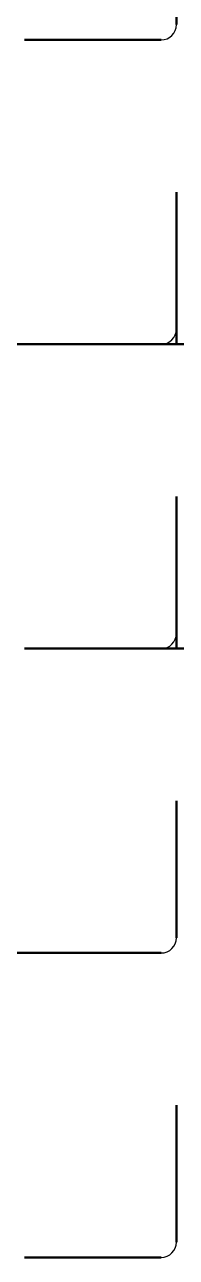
# Model space of a CAD drawing. Header units: millimetres. Extents: x 0 to 100, y 4600 to 5410.
import ezdxf

# ---------------------------------------------------------------- set-up
doc = ezdxf.new("R2010")
doc.units = ezdxf.units.MM

msp = doc.modelspace()

# ---------------------------------------------------------------- linework, layer by layer
at = {"color": 1, "lineweight": 50}
for p, q in [((0, 5400), (90, 5400)), ((100, 5200), (100, 5300)), ((100, 5000), (100, 5100)), ((100, 4810), (100, 4900)), ((100, 4610), (100, 4700)), ((0, 4600), (90, 4600))]:
    msp.add_line(p, q, dxfattribs=at)
msp.add_xline((0, 5200), (1, 0), dxfattribs=at)
for p, direction in [((100, 5410), (0, 1)), ((0, 5000), (1, 0)), ((90, 4800), (-1, 0))]:
    msp.add_ray(p, direction, dxfattribs=at)
at = {"color": 1}
for centre in [(90, 5410), (90, 5210), (90, 5010), (90, 4810), (90, 4610)]:
    msp.add_arc(centre, 10, 270, 0, dxfattribs=at)

doc.saveas('drawing.dxf')
